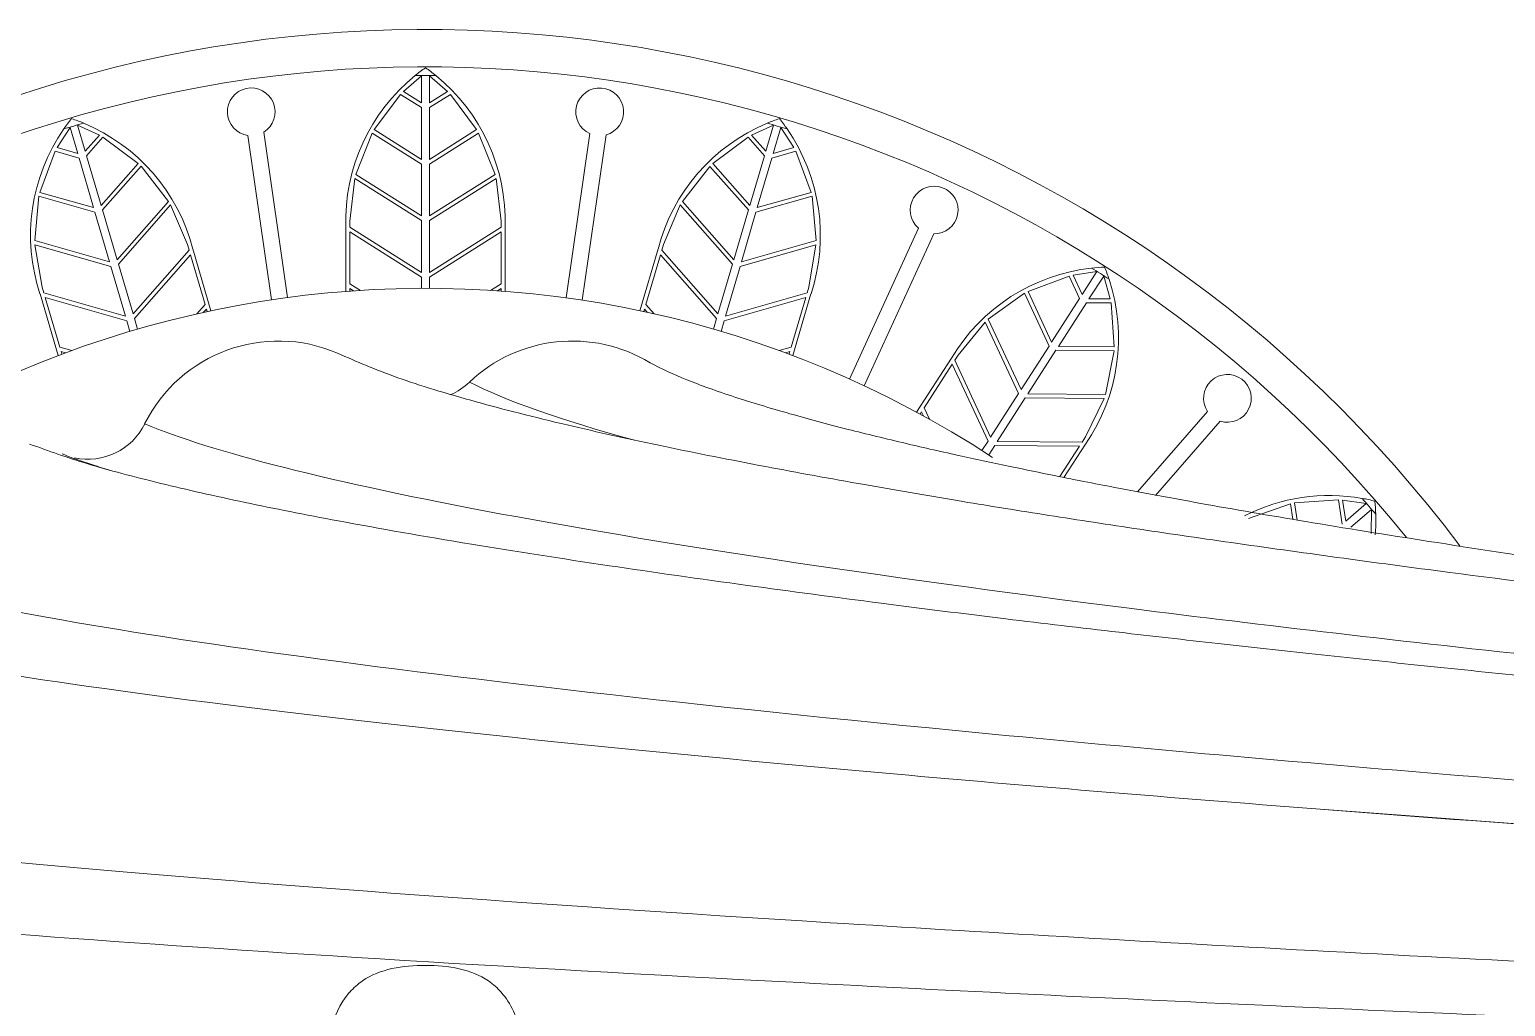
# Model space of a CAD drawing. Header units: millimetres. Extents: x -18512 to 101824, y -95768 to 52898.
# Drawn here: x 18609.23 to 18646.24, y -58489.4 to -58464.9 of the extents above; entities that cross this region are included whole.
import ezdxf

# ---------------------------------------------------------------- set-up
doc = ezdxf.new("R2010")
doc.units = ezdxf.units.MM
doc.header["$LTSCALE"] = 25
doc.layers.get('0').update_dxf_attribs({"color": 254, "lineweight": 0})
doc.layers.add('027 Sanitry Ware', color=1, linetype='Continuous', lineweight=0)

# ---------------------------------------------------------------- blocks, each defined once
blk = doc.blocks.new('SE2')
at = {"layer": '027 Sanitry Ware', "color": 8, "linetype": 'Continuous'}
for p, q in [((115.358, 74.228), (115.494, 74.347)), ((115.494, 74.347), (115.494, 74.142)), ((115.554, 74.142), (115.554, 74.347)), ((115.554, 74.347), (115.689, 74.228)), ((115.336, 74.206), (115.138, 73.941)), ((115.494, 74.107), (115.336, 74.206)), ((115.494, 74.142), (115.358, 74.228)), ((115.689, 74.228), (115.554, 74.142)), ((115.711, 74.206), (115.554, 74.107)), ((115.909, 73.941), (115.711, 74.206)), ((115.494, 73.716), (115.494, 74.107)), ((115.554, 74.107), (115.554, 73.716)), ((112.749, 73.805), (112.846, 73.958)), ((112.846, 73.958), (112.904, 73.761)), ((112.961, 73.778), (112.903, 73.975)), ((112.903, 73.975), (113.067, 73.899)), ((115.138, 73.941), (115.494, 73.716)), ((115.554, 73.716), (115.909, 73.941)), ((117.98, 73.899), (118.144, 73.975)), ((118.144, 73.975), (118.086, 73.778)), ((118.143, 73.761), (118.201, 73.958)), ((118.201, 73.958), (118.298, 73.805)), ((113.067, 73.899), (112.961, 73.778)), ((113.094, 73.884), (112.971, 73.744)), ((113.359, 73.686), (113.094, 73.884)), ((115.123, 73.915), (114.999, 73.603)), ((115.494, 73.681), (115.123, 73.915)), ((115.924, 73.915), (115.554, 73.681)), ((116.048, 73.603), (115.924, 73.915)), ((117.953, 73.884), (117.688, 73.685)), ((118.076, 73.744), (117.953, 73.884)), ((118.086, 73.778), (117.98, 73.899)), ((112.735, 73.778), (112.619, 73.468)), ((112.914, 73.727), (112.735, 73.778)), ((112.904, 73.761), (112.749, 73.805)), ((113.024, 73.353), (112.914, 73.727)), ((112.971, 73.744), (113.081, 73.37)), ((117.966, 73.37), (118.076, 73.744)), ((118.133, 73.727), (118.023, 73.353)), ((118.312, 73.778), (118.133, 73.727)), ((118.298, 73.805), (118.143, 73.761)), ((118.428, 73.468), (118.312, 73.778)), ((113.081, 73.37), (113.359, 73.686)), ((113.381, 73.665), (113.091, 73.336)), ((113.588, 73.4), (113.381, 73.665)), ((114.999, 73.603), (115.494, 73.291)), ((115.494, 73.291), (115.494, 73.681)), ((115.554, 73.681), (115.554, 73.291)), ((115.554, 73.291), (116.048, 73.603)), ((117.666, 73.664), (117.459, 73.4)), ((117.956, 73.336), (117.666, 73.664)), ((117.688, 73.685), (117.966, 73.37)), ((114.991, 73.573), (114.954, 73.252)), ((115.494, 73.255), (114.991, 73.573)), ((116.056, 73.573), (115.554, 73.255)), ((116.094, 73.252), (116.056, 73.573)), ((112.612, 73.439), (112.581, 73.105)), ((113.034, 73.319), (112.612, 73.439)), ((112.619, 73.468), (113.024, 73.353)), ((113.201, 72.961), (113.588, 73.4)), ((117.459, 73.4), (117.846, 72.961)), ((118.435, 73.439), (118.013, 73.319)), ((118.023, 73.353), (118.428, 73.468)), ((118.466, 73.105), (118.435, 73.439)), ((113.144, 72.944), (113.034, 73.319)), ((113.091, 73.336), (113.201, 72.961)), ((113.604, 73.373), (113.211, 72.927)), ((113.73, 73.076), (113.604, 73.373)), ((117.443, 73.373), (117.317, 73.076)), ((117.836, 72.927), (117.443, 73.373)), ((117.846, 72.961), (117.956, 73.336)), ((118.013, 73.319), (117.903, 72.944)), ((114.954, 73.252), (114.954, 73.206)), ((114.954, 73.206), (115.494, 72.865)), ((114.954, 73.17), (115.494, 72.829)), ((114.954, 72.78), (114.954, 73.17)), ((115.494, 72.865), (115.494, 73.255)), ((115.554, 73.255), (115.554, 72.865)), ((115.554, 72.865), (116.094, 73.206)), ((115.554, 72.829), (116.094, 73.17)), ((116.094, 73.206), (116.094, 73.252)), ((116.094, 73.17), (116.094, 72.78)), ((112.581, 73.105), (113.144, 72.944)), ((113.154, 72.91), (112.582, 73.073)), ((112.582, 73.073), (112.636, 72.755)), ((113.743, 73.032), (113.73, 73.076)), ((117.317, 73.076), (117.304, 73.032)), ((118.465, 73.073), (117.893, 72.91)), ((117.903, 72.944), (118.466, 73.105)), ((118.411, 72.755), (118.465, 73.073)), ((113.321, 72.552), (113.743, 73.032)), ((113.331, 72.518), (113.753, 72.998)), ((113.753, 72.998), (113.863, 72.623)), ((117.184, 72.623), (117.294, 72.998)), ((117.294, 72.998), (117.716, 72.518)), ((117.304, 73.032), (117.726, 72.552)), ((113.264, 72.535), (113.154, 72.91)), ((113.211, 72.927), (113.321, 72.552)), ((115.494, 72.829), (115.494, 72.745)), ((115.554, 72.745), (115.554, 72.829)), ((117.726, 72.552), (117.836, 72.927)), ((117.893, 72.91), (117.783, 72.535)), ((120.373, 72.837), (120.063, 72.722)), ((120.451, 72.669), (120.373, 72.837)), ((120.403, 72.844), (120.581, 72.871)), ((120.471, 72.698), (120.403, 72.844)), ((120.581, 72.871), (120.471, 72.698)), ((120.521, 72.666), (120.632, 72.838)), ((120.632, 72.838), (120.682, 72.665)), ((112.636, 72.755), (112.649, 72.711)), ((112.649, 72.711), (113.264, 72.535)), ((115.033, 72.73), (114.954, 72.78)), ((114.954, 72.724), (114.954, 72.745)), ((114.954, 72.745), (114.982, 72.726)), ((116.094, 72.78), (116.014, 72.73)), ((116.065, 72.726), (116.094, 72.745)), ((116.094, 72.745), (116.094, 72.724)), ((117.783, 72.535), (118.398, 72.711)), ((118.398, 72.711), (118.411, 72.755)), ((120.063, 72.722), (120.24, 72.34)), ((112.659, 72.677), (113.274, 72.501)), ((112.769, 72.302), (112.659, 72.677)), ((113.863, 72.623), (113.801, 72.553)), ((117.246, 72.553), (117.184, 72.623)), ((117.773, 72.501), (118.388, 72.677)), ((118.388, 72.677), (118.278, 72.302)), ((120.036, 72.708), (119.763, 72.512)), ((120.221, 72.31), (120.036, 72.708)), ((120.24, 72.34), (120.451, 72.669)), ((120.502, 72.636), (120.291, 72.308)), ((120.688, 72.635), (120.502, 72.636)), ((120.682, 72.665), (120.521, 72.666)), ((120.712, 72.305), (120.688, 72.635)), ((113.274, 72.501), (113.297, 72.421)), ((113.355, 72.438), (113.331, 72.518)), ((113.85, 72.564), (113.873, 72.589)), ((113.873, 72.589), (113.879, 72.57)), ((117.168, 72.57), (117.174, 72.589)), ((117.174, 72.589), (117.197, 72.564)), ((117.716, 72.518), (117.692, 72.438)), ((117.75, 72.421), (117.773, 72.501)), ((119.74, 72.491), (119.535, 72.242)), ((119.991, 71.952), (119.74, 72.491)), ((119.763, 72.512), (120.01, 71.982)), ((112.86, 72.276), (112.769, 72.302)), ((112.785, 72.249), (112.779, 72.268)), ((112.779, 72.268), (112.812, 72.259)), ((118.278, 72.302), (118.187, 72.276)), ((118.235, 72.259), (118.268, 72.268)), ((118.268, 72.268), (118.262, 72.249)), ((120.01, 71.982), (120.221, 72.31)), ((120.272, 72.278), (120.061, 71.949)), ((120.71, 72.275), (120.272, 72.278)), ((120.291, 72.308), (120.712, 72.305)), ((120.646, 71.945), (120.71, 72.275)), ((119.28, 71.844), (119.491, 72.173)), ((119.491, 72.173), (119.761, 71.594)), ((119.535, 72.242), (119.51, 72.203)), ((119.51, 72.203), (119.78, 71.624)), ((119.78, 71.624), (119.991, 71.952)), ((120.061, 71.949), (120.646, 71.945)), ((119.32, 71.759), (119.28, 71.844)), ((120.041, 71.92), (119.83, 71.591)), ((120.636, 71.915), (120.041, 71.92)), ((120.494, 71.625), (120.636, 71.915)), ((119.25, 71.798), (119.261, 71.815)), ((119.261, 71.815), (119.275, 71.784)), ((120.469, 71.586), (120.494, 71.625)), ((119.761, 71.594), (119.715, 71.523)), ((119.766, 71.491), (119.811, 71.561)), ((119.811, 71.561), (120.45, 71.557)), ((119.83, 71.591), (120.469, 71.586)), ((120.45, 71.557), (120.302, 71.326)), ((122.04, 71.122), (121.723, 71.011)), ((122.058, 71.005), (122.04, 71.122)), ((122.4, 71.151), (122.07, 71.128)), ((122.07, 71.128), (122.089, 70.999)), ((122.428, 70.967), (122.4, 71.151)), ((122.455, 70.991), (122.431, 71.149)), ((122.431, 71.149), (122.609, 71.125)), ((122.609, 71.125), (122.455, 70.991)), ((122.494, 70.945), (122.649, 71.079)), ((122.649, 71.079), (122.648, 70.899))]:
    blk.add_line(p, q, dxfattribs=at)
at = {"layer": '027 Sanitry Ware', "linetype": 'Continuous'}
for p, q in [((114.186, 73.897), (114.364, 72.659)), ((114.484, 72.676), (114.305, 73.922)), ((116.762, 73.911), (116.584, 72.673)), ((116.704, 72.655), (116.884, 73.901)), ((114.924, 73.207), (114.924, 72.722)), ((116.124, 72.722), (116.124, 73.207)), ((119.238, 73.199), (118.718, 72.061)), ((118.829, 72.01), (119.352, 73.155)), ((113.908, 72.576), (113.771, 73.042)), ((117.276, 73.042), (117.139, 72.576)), ((112.62, 72.704), (112.757, 72.238)), ((118.29, 72.238), (118.427, 72.704)), ((119.486, 72.22), (119.223, 71.812)), ((121.413, 71.818), (120.887, 71.211)), ((121.023, 71.183), (121.51, 71.744)), ((120.333, 71.32), (120.495, 71.571))]:
    blk.add_line(p, q, dxfattribs=at)
for centre, radius, start, end in [((115.523, 64.945), 9.75, 36.9414, 322.9997), ((115.523, 64.945), 9.469, 38.7091, 321.127), ((116.334, 73.252), 1.411, 125.0454, 129.0135), ((114.713, 73.252), 1.411, 50.9865, 54.9546), ((116.334, 73.252), 1.411, 129.0135, 181.8245), ((115.523, 64.945), 9.404, 89.5243, 90.4747), ((114.713, 73.252), 1.411, 358.1755, 50.9865), ((114.211, 74.075), 0.18, 301.6766, 262.1533), ((116.836, 74.075), 0.18, 285.3129, 245.7896), ((113.96, 73.144), 1.411, 145.3771, 198.1882), ((113.96, 73.144), 1.411, 141.409, 145.3771), ((115.523, 64.945), 9.404, 105.888, 106.8384), ((112.406, 72.687), 1.411, 67.3501, 71.3183), ((112.406, 72.687), 1.411, 14.5391, 67.3501), ((118.641, 72.687), 1.411, 112.6498, 165.4609), ((118.641, 72.687), 1.411, 108.6817, 112.6498), ((115.523, 64.945), 9.404, 73.1607, 74.1111), ((117.087, 73.144), 1.411, 34.6228, 38.591), ((117.087, 73.144), 1.411, 341.8118, 34.6228), ((119.355, 73.335), 0.18, 268.9493, 229.426), ((120.696, 71.495), 1.411, 96.2862, 149.0973), ((120.696, 71.495), 1.411, 92.3181, 96.2862), ((115.523, 64.945), 9.404, 56.797, 57.7475), ((119.333, 72.371), 1.411, 18.2592, 22.2274), ((115.523, 64.945), 7.8, 56.7986, 303.5213), ((119.333, 72.371), 1.411, 325.4482, 18.2592), ((114.416, 71.223), 1.125, 66.7008, 153.6083), ((116.63, 71.223), 1.125, 58.6561, 133.6083), ((121.564, 71.916), 0.18, 252.5857, 213.0624), ((115.523, 72.385), 0.48, 293.5564, 313.6083), ((112.979, 71.937), 0.48, 258.2102, 333.6083), ((122.332, 69.773), 1.411, 79.9226, 116.8839), ((122.332, 69.773), 1.411, 75.9544, 79.9226), ((115.523, 64.945), 9.404, 40.4334, 41.3838), ((121.271, 70.997), 1.411, 1.8955, 5.8637), ((121.271, 70.997), 1.411, 355.5451, 1.8955), ((115.403, 67.045), 0.6, 138.6823, 171.1123), ((115.643, 67.045), 0.6, 8.8701, 41.3713)]:
    blk.add_arc(centre, radius, start, end, dxfattribs=at)
at = {"layer": '027 Sanitry Ware', "color": 8, "linetype": 'Continuous'}
blk.add_arc((159.825, 559.827), 492.441, 265.6216, 270.65494, dxfattribs=at)
for points, knots in [([(163.776, 68.428), (163.508, 68.419), (162.908, 68.4), (161.779, 68.378), (160.51, 68.364), (159.129, 68.359), (157.668, 68.364), (156.146, 68.381), (154.737, 68.405), (153.457, 68.433), (152.305, 68.464), (151.236, 68.496), (150.195, 68.531), (149.138, 68.57), (147.699, 68.628), (145.861, 68.711), (143.6, 68.827), (141.597, 68.944), (139.863, 69.053), (138.41, 69.151), (136.94, 69.257), (135.478, 69.368), (134.084, 69.48), (132.813, 69.588), (131.694, 69.687), (130.715, 69.778), (129.801, 69.866), (128.769, 69.968), (127.532, 70.096), (126.097, 70.254), (124.636, 70.426), (123.392, 70.583), (122.39, 70.717), (121.596, 70.828), (120.86, 70.935), (120.172, 71.041), (119.492, 71.151), (118.788, 71.272), (118.045, 71.408), (117.288, 71.558), (116.548, 71.722), (115.867, 71.895), (115.261, 72.081), (115.01, 72.19), (114.861, 72.257)], [0, 0, 0, 0, 0.0168, 0.044207, 0.070081, 0.094413, 0.124448, 0.151731, 0.176257, 0.19803, 0.217051, 0.23399, 0.250926, 0.268006, 0.285229, 0.320086, 0.355496, 0.392011, 0.414597, 0.437679, 0.461249, 0.485296, 0.508797, 0.530071, 0.549107, 0.565921, 0.580882, 0.59741, 0.621448, 0.649191, 0.679625, 0.709149, 0.728147, 0.746598, 0.764506, 0.781877, 0.799264, 0.819311, 0.84233, 0.868268, 0.897067, 0.928668, 0.963005, 1, 1, 1, 1]), ([(113.409, 71.723), (113.915, 71.512), (114.816, 71.283), (117.378, 70.806), (119.038, 70.557), (123.022, 70.06), (125.345, 69.812), (130.484, 69.34), (133.301, 69.117), (139.182, 68.722), (142.247, 68.549), (148.33, 68.278), (151.346, 68.179), (157.021, 68.069), (159.677, 68.057), (162.786, 68.103), (163.522, 68.119), (164.219, 68.14)], [0, 0, 0, 0, 0.136431, 0.136431, 0.272861, 0.272861, 0.409292, 0.409292, 0.545722, 0.545722, 0.682153, 0.682153, 0.818583, 0.818583, 0.955014, 0.955014, 1, 1, 1, 1]), ([(164.657, 68.087), (164.389, 68.078), (163.783, 68.059), (162.64, 68.036), (161.351, 68.019), (159.945, 68.01), (158.455, 68.011), (156.9, 68.021), (155.455, 68.039), (154.137, 68.061), (152.95, 68.086), (151.854, 68.113), (150.793, 68.141), (149.72, 68.174), (148.258, 68.222), (146.389, 68.291), (144.104, 68.389), (141.793, 68.5), (139.482, 68.624), (137.189, 68.759), (134.928, 68.904), (132.713, 69.059), (130.554, 69.222), (128.47, 69.391), (126.497, 69.564), (124.669, 69.736), (123.266, 69.877), (122.227, 69.988), (121.477, 70.07), (120.697, 70.159), (119.844, 70.26), (118.903, 70.378), (117.898, 70.512), (116.858, 70.66), (115.817, 70.823), (114.907, 70.982), (114.135, 71.135), (113.503, 71.278), (112.939, 71.428), (112.689, 71.518), (112.541, 71.572)], [0, 0, 0, 0, 0.015917, 0.042422, 0.067473, 0.091065, 0.120244, 0.146817, 0.170784, 0.192143, 0.210896, 0.227417, 0.24376, 0.260241, 0.276857, 0.310484, 0.344635, 0.379046, 0.413458, 0.447863, 0.482251, 0.516632, 0.551009, 0.585375, 0.619483, 0.652267, 0.683609, 0.698745, 0.713524, 0.72912, 0.747656, 0.769155, 0.793591, 0.820937, 0.851158, 0.884214, 0.910845, 0.939032, 0.968758, 1, 1, 1, 1]), ([(111.218, 70.591), (111.79, 70.416), (112.789, 70.225), (115.585, 69.827), (117.383, 69.62), (121.649, 69.206), (124.119, 68.999), (129.538, 68.606), (132.488, 68.42), (138.616, 68.091), (141.794, 67.947), (148.089, 67.721), (151.205, 67.639), (157.08, 67.547), (159.836, 67.537), (163.292, 67.578), (164.248, 67.596), (165.144, 67.62)], [0, 0, 0, 0, 0.134911, 0.134911, 0.269822, 0.269822, 0.404733, 0.404733, 0.539644, 0.539644, 0.674555, 0.674555, 0.809466, 0.809466, 0.944377, 0.944377, 1, 1, 1, 1]), ([(110.711, 70.166), (111.298, 70.003), (112.32, 69.827), (115.17, 69.459), (116.999, 69.267), (120.124, 68.991), (121.149, 68.907), (122.231, 68.823)], [0, 0, 0, 0, 0.1345757, 0.1345757, 0.2691513, 0.2691513, 0.3287129, 0.3287129, 0.3287129, 0.3287129]), ([(122.231, 68.823), (123.594, 68.717), (125.049, 68.613), (129.319, 68.33), (132.3, 68.158), (138.485, 67.854), (141.69, 67.721), (148.033, 67.512), (151.172, 67.436), (157.093, 67.351), (159.873, 67.342), (163.41, 67.38), (164.418, 67.398), (165.36, 67.422)], [0.3287129, 0.3287129, 0.3287129, 0.3287129, 0.403727, 0.403727, 0.5383026, 0.5383026, 0.6728783, 0.6728783, 0.8074539, 0.8074539, 0.9420296, 0.9420296, 1, 1, 1, 1]), ([(109.546, 68.778), (110.168, 68.659), (111.243, 68.529), (114.218, 68.26), (116.12, 68.119), (120.602, 67.838), (123.184, 67.697), (128.817, 67.431), (131.869, 67.304), (138.185, 67.081), (141.449, 66.983), (147.906, 66.83), (151.097, 66.774), (157.124, 66.711), (159.958, 66.705), (163.683, 66.734), (164.81, 66.748), (165.858, 66.769)], [0, 0, 0, 0, 0.133828, 0.133828, 0.267656, 0.267656, 0.401484, 0.401484, 0.535312, 0.535312, 0.66914, 0.66914, 0.802967, 0.802967, 0.936795, 0.936795, 1, 1, 1, 1]), ([(109.215, 68.205), (109.847, 68.103), (110.936, 67.993), (113.947, 67.764), (115.869, 67.644), (120.395, 67.405), (122.998, 67.285), (128.674, 67.059), (131.746, 66.951), (138.099, 66.761), (141.381, 66.678), (147.869, 66.548), (151.075, 66.5), (157.133, 66.447), (159.982, 66.442), (163.761, 66.466), (164.922, 66.479), (166, 66.497)], [0, 0, 0, 0, 0.133621, 0.133621, 0.267241, 0.267241, 0.400862, 0.400862, 0.534483, 0.534483, 0.668103, 0.668103, 0.801724, 0.801724, 0.935345, 0.935345, 1, 1, 1, 1])]:
    blk.add_open_spline(points, degree=3, knots=knots, dxfattribs=at)
at = {"layer": '027 Sanitry Ware', "linetype": 'Continuous'}
for points, knots in [([(154.812, 68.405), (154.782, 68.405), (154.516, 68.411), (154.045, 68.421), (153.379, 68.437), (152.573, 68.459), (151.553, 68.49), (150.29, 68.534), (148.842, 68.591), (147.24, 68.661), (145.53, 68.746), (143.828, 68.839), (141.968, 68.951), (139.956, 69.084), (137.803, 69.241), (135.696, 69.41), (133.64, 69.59), (131.628, 69.782), (129.827, 69.969), (128.22, 70.149), (126.803, 70.319), (125.461, 70.493), (124.236, 70.663), (123.156, 70.825), (122.222, 70.975), (121.426, 71.112), (120.875, 71.214), (120.501, 71.286), (120.23, 71.34), (119.911, 71.406), (119.534, 71.486), (119.117, 71.581), (118.678, 71.688), (118.239, 71.806), (117.828, 71.931), (117.458, 72.063), (117.304, 72.139), (117.212, 72.186)], [0.1661491, 0.1661491, 0.1661491, 0.1661491, 0.1677862, 0.1808545, 0.1920379, 0.2039377, 0.2241156, 0.2460923, 0.2698545, 0.2987305, 0.3276208, 0.3561195, 0.3842248, 0.4210774, 0.4575678, 0.4940548, 0.5305227, 0.5670859, 0.6046948, 0.6336906, 0.6633382, 0.6934956, 0.7223087, 0.7491835, 0.774151, 0.797029, 0.8173722, 0.8248045, 0.8332277, 0.8445152, 0.8586438, 0.8755687, 0.8952357, 0.9175851, 0.9425494, 0.9700508, 1, 1, 1, 1]), ([(114.954, 67.442), (114.982, 67.474), (115.014, 67.503), (115.179, 67.617), (115.353, 67.643), (115.695, 67.643), (115.87, 67.616), (116.033, 67.502), (116.065, 67.474), (116.093, 67.441)], [0.1815506, 0.1815506, 0.1815506, 0.1815506, 0.25, 0.25, 0.5, 0.5, 0.75, 0.75, 0.8181995, 0.8181995, 0.8181995, 0.8181995])]:
    blk.add_open_spline(points, degree=3, knots=knots, dxfattribs=at)
at = {"layer": '027 Sanitry Ware', "color": 8, "linetype": 'Continuous'}
blk.add_open_spline([(115.854, 72.038), (116.127, 71.899), (116.542, 71.752), (117.099, 71.6)], degree=3, dxfattribs=at)
at = {"layer": '027 Sanitry Ware', "linetype": 'Continuous'}
blk.add_open_spline([(112.786, 71.497), (112.892, 71.456), (113.013, 71.415), (113.15, 71.372)], degree=3, dxfattribs=at)
blk = doc.blocks.new('ETYIIR76')
at = {"xscale": 3.328501294135078, "yscale": 3.328501294135078, "zscale": 3.328501294135078, "rotation": 270}
blk.add_blockref('SE2', (19179.873, 16636.102), dxfattribs=at)

msp = doc.modelspace()

# ---------------------------------------------------------------- block references
at = {"rotation": 90}
msp.add_blockref('ETYIIR76', (34870.741, -77893.392), dxfattribs=at)

doc.saveas('drawing.dxf')
